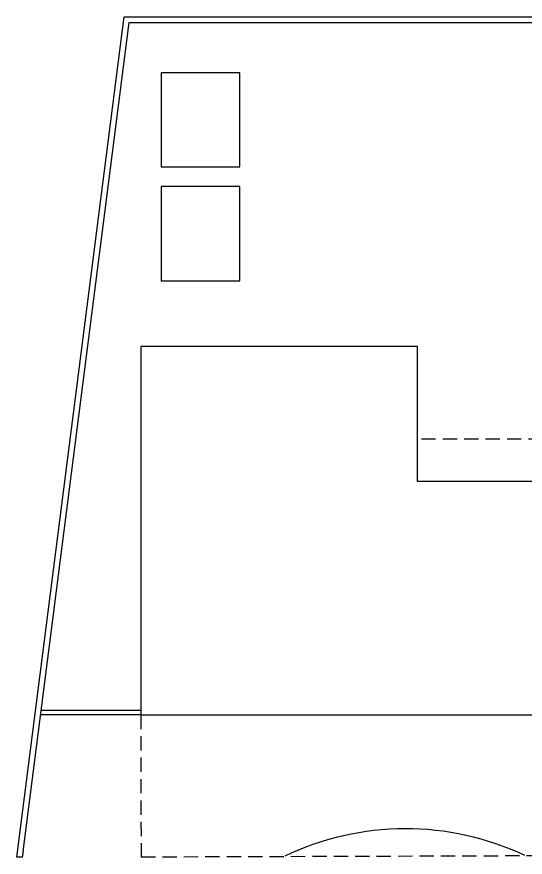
# Model space of a CAD drawing. Header units: centimetres. Extents: x 0 to 1099704, y -139216 to 99734.
# Drawn here: x 622572 to 624380, y -25076 to -22086 of the extents above; entities that cross this region are included whole.
import ezdxf

# ---------------------------------------------------------------- set-up
doc = ezdxf.new("R2010")
doc.units = ezdxf.units.CM
doc.header["$LTSCALE"] = 4
doc.linetypes.add('HIDDENX2', pattern=[19.05, 12.7, -6.35])
for name, color, linetype in [('0.1', 1, 'Continuous'), ('0.2', 2, 'Continuous'), ('0.4', 4, 'Continuous'), ('0.6', 6, 'Continuous')]:
    doc.layers.add(name, color=color, linetype=linetype)

msp = doc.modelspace()

# ---------------------------------------------------------------- linework, layer by layer
at = {"layer": '0.1', "linetype": 'HIDDENX2'}
for points in [[(625666.948, -24552.358), (625666.948, -24402.358), (625052.365, -24402.358), (625052.365, -23588.972), (623997.365, -23588.972)], [(623012.365, -24568.972), (623013.747, -25074.456), (625092.339, -25067.653)]]:
    msp.add_lwpolyline(points, dxfattribs=at)
at = {"layer": '0.1'}
msp.add_arc((623954.606, -25967.467), 992.987, 64.664727, 115.648534, dxfattribs=at)
at = {"layer": '0.2'}
for points in [[(623084.856, -22619.835), (623364.856, -22619.835), (623364.856, -22284.835), (623084.856, -22284.835)], [(623084.856, -23024.865), (623364.856, -23024.865), (623364.856, -22689.865), (623084.856, -22689.865)]]:
    msp.add_lwpolyline(points, close=True, dxfattribs=at)
msp.add_lwpolyline([(623997.365, -23258.972), (623012.365, -23258.972), (623012.365, -24568.972), (624902.365, -24568.972), (624902.365, -23738.972), (623997.365, -23738.972), (623997.365, -23258.972)], dxfattribs=at)
at = {"layer": '0.4'}
msp.add_line((622594.339, -25055.603), (622591.216, -25075.611), dxfattribs=at)
for points in [[(622591.216, -25075.611), (622571.614, -25075.665), (622953.5, -22086.115), (635953.94, -22086.115), (635116.01, -24502.383)], [(622594.339, -25055.603), (622971.108, -22106.115), (635925.836, -22106.115), (635101.777, -24482.383)]]:
    msp.add_lwpolyline(points, dxfattribs=at)
at = {"layer": '0.6'}
for p, q in [((623012.365, -24568.972), (622656.502, -24568.972)), ((623012.365, -24553.972), (622658.418, -24553.972))]:
    msp.add_line(p, q, dxfattribs=at)

doc.saveas('drawing.dxf')
